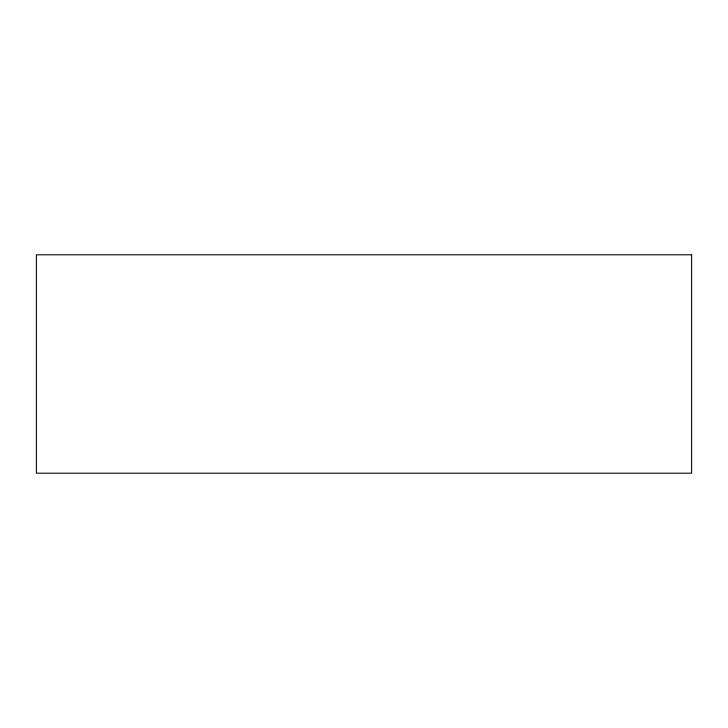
<?xml version="1.0" encoding="UTF-8"?>
<svg xmlns="http://www.w3.org/2000/svg" width="728" height="728" viewBox="0 0 728 728"><rect width="100%" height="100%" fill="white"/><g stroke="black" fill="none" stroke-linecap="round" stroke-linejoin="round"><path stroke-width="1.09" d="M691.6 254.8L36.4 254.8L36.4 473.2L691.6 473.2L691.6 254.8"/></g></svg>
